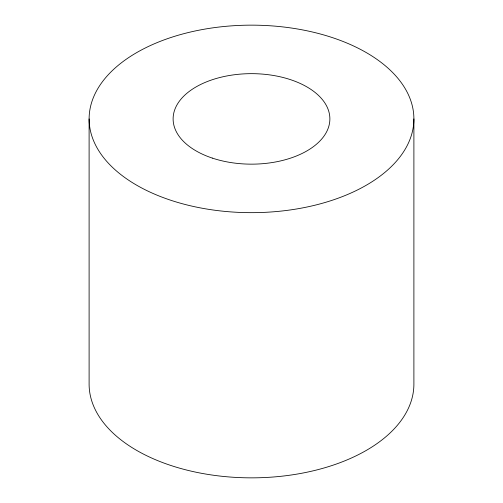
<?xml version="1.0" encoding="UTF-8"?>
<svg xmlns="http://www.w3.org/2000/svg" width="503" height="503" viewBox="0 0 503 503"><rect width="100%" height="100%" fill="white"/><g stroke="black" fill="none" stroke-linecap="round" stroke-linejoin="round"><path stroke-width="0.75" d="M413.894 118.909A162.394 93.759 0 0 1 170.303 200.1A162.394 93.759 0 0 1 170.303 37.712A162.394 93.759 0 0 1 413.894 118.909L413.894 384.091A162.394 93.759 0 0 1 251.5 477.85A162.394 93.759 0 0 1 89.106 384.091L89.106 118.909M212.316 158.093A78.374 45.245 0 0 0 329.874 118.909A78.374 45.245 0 0 0 212.316 79.719A78.374 45.245 0 0 0 212.316 158.093"/></g></svg>
